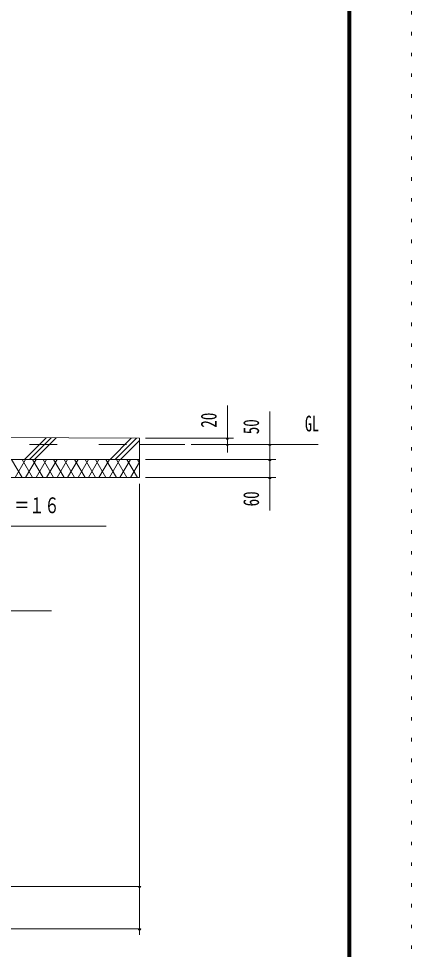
# Model space of a CAD drawing. Units: millimetres, scale not verified. Extents: x -31547 to 31550, y -14700 to 14700.
# Drawn here: x 27014 to 31550, y -4305 to 6454 of the extents above; entities that cross this region are included whole.
import ezdxf
from ezdxf.enums import TextEntityAlignment as Align

# ---------------------------------------------------------------- set-up
doc = ezdxf.new("R2010")
doc.units = ezdxf.units.MM
doc.header["$LTSCALE"] = 80
doc.linetypes.add('USER2', pattern=[10, 4, -6])
doc.linetypes.add('USER4', pattern=[3, 0.5, -2.5])
for name, color, linetype, lineweight in [('0-6_2-02BOLD', 7, 'Continuous', 18), ('0-7_2-12HIDDEN', 3, 'USER2', 18), ('0-A_2-52DIM', 3, 'Continuous', 18), ('0-B_2-62HATCH', 2, 'Continuous', 18), ('0-C_F-F1PAPER', 5, 'Continuous', 18), ('0-D_F-E_J_ADD', 5, 'USER4', 18)]:
    doc.layers.add(name, color=color, linetype=linetype, lineweight=lineweight)
doc.styles.add('ＭＳ ゴシック', font='')
doc.styles.get('ＭＳ ゴシック').set_extended_font_data('MS Gothic')

msp = doc.modelspace()

# ---------------------------------------------------------------- linework, layer by layer
at = {"layer": '0-6_2-02BOLD'}
for p, q in [((28409.83, 1602.9), (22108.25, 1634.25)), ((28409.83, 1532.9), (28934.83, 1532.9))]:
    msp.add_line(p, q, dxfattribs=at)
for points in [[(22774.83, 1147.9), (28409.83, 1147.9), (28409.83, 1602.9)], [(22774.83, 1007.9), (22774.83, 1357.9), (28409.83, 1357.9)]]:
    msp.add_lwpolyline(points, dxfattribs=at)
at = {"layer": '0-7_2-12HIDDEN'}
msp.add_line((14339.84, 1532.9), (28409.84, 1532.9), dxfattribs=at)
at = {"layer": '0-A_2-52DIM'}
for p, q in [((29424.83, 1438.97), (29424.83, 1980.9)), ((29914.84, 1910.9), (29914.84, 769.9)), ((28479.82, 1602.9), (29494.83, 1602.9)), ((30474.84, 1532.9), (29004.82, 1532.9)), ((29438.83, 1602.9), (29410.83, 1602.9)), ((29438.83, 1532.9), (29410.83, 1532.9)), ((29928.84, 1532.9), (29900.84, 1532.9)), ((28479.82, 1357.9), (29984.83, 1357.9)), ((29928.84, 1357.9), (29900.84, 1357.9)), ((28409.83, 1077.9), (28409.83, -4137.1)), ((29984.83, 1147.9), (28479.82, 1147.9)), ((29928.84, 1147.9), (29900.84, 1147.9)), ((27394.83, -392.1), (24804.83, -392.1)), ((28409.83, -3577.1), (14339.83, -3577.1)), ((28423.83, -3577.1), (28395.83, -3577.1)), ((28409.83, -4067.1), (14339.83, -4067.1)), ((28423.83, -4067.1), (28395.83, -4067.1))]:
    msp.add_line(p, q, dxfattribs=at)
msp.add_lwpolyline([(22370.24, 1034.8), (24804.83, 587.9), (28024.83, 587.9)], dxfattribs=at)
for centre in [(29424.83, 1602.9), (29424.83, 1532.9), (29914.84, 1532.9), (29914.84, 1357.9), (29914.84, 1147.9), (28409.83, -3577.1), (28409.83, -4067.1)]:
    msp.add_arc(centre, 14, 180, 0, dxfattribs=at)
at = {"layer": '0-B_2-62HATCH'}
for p, q in [((27080.13, 1357.9), (27330.5, 1608.27)), ((27389.61, 1607.98), (27139.53, 1357.9)), ((27198.93, 1357.9), (27448.72, 1607.68)), ((28315.55, 1603.37), (28070.08, 1357.9)), ((28374.66, 1603.08), (28129.47, 1357.9)), ((28188.87, 1357.9), (28409.83, 1578.86)), ((26931.83, 1357.9), (27053.07, 1147.9)), ((26972.24, 1147.9), (27093.49, 1357.9)), ((27174.31, 1147.9), (27053.07, 1357.9)), ((27093.49, 1147.9), (27214.72, 1357.9)), ((27174.31, 1357.9), (27295.55, 1147.9)), ((27335.97, 1357.9), (27214.72, 1147.9)), ((27416.8, 1147.9), (27295.56, 1357.9)), ((27335.97, 1147.9), (27457.22, 1357.9)), ((27416.8, 1357.9), (27538.05, 1147.9)), ((27578.46, 1357.9), (27457.22, 1147.9)), ((27659.29, 1147.9), (27538.05, 1357.9)), ((27578.46, 1147.9), (27699.71, 1357.9)), ((27659.29, 1357.9), (27780.54, 1147.9)), ((27820.95, 1357.9), (27699.71, 1147.9)), ((27901.77, 1147.9), (27780.54, 1357.9)), ((27820.95, 1147.9), (27942.19, 1357.9)), ((27901.77, 1357.9), (28023.02, 1147.9)), ((28063.43, 1357.9), (27942.19, 1147.9)), ((28144.26, 1147.9), (28023.02, 1357.9)), ((28063.43, 1147.9), (28184.68, 1357.9)), ((28144.26, 1357.9), (28265.51, 1147.9)), ((28305.92, 1357.9), (28184.68, 1147.9)), ((28265.51, 1357.9), (28386.75, 1147.9)), ((28305.92, 1147.9), (28409.83, 1327.88)), ((28409.83, 1317.92), (28386.76, 1357.9))]:
    msp.add_line(p, q, dxfattribs=at)
at = {"layer": '0-C_F-F1PAPER'}
for points in [[(30849.95, -14000), (30849.95, 14140), (-9330.05, 14140), (-9330.05, -14000)], [(30846.45, -13996.5), (30846.45, 14136.5), (-9326.55, 14136.5), (-9326.55, -13996.5)], [(30842.95, -13993), (-9323.05, -13993), (-9323.05, 14133), (30842.95, 14133)], [(30839.45, -13989.5), (30839.45, 14129.5), (-9319.55, 14129.5), (-9319.55, -13989.5)], [(30835.95, -13986), (-9316.05, -13986), (-9316.05, 14126), (30835.95, 14126)], [(30832.45, -13982.5), (30832.45, 14122.5), (-9312.55, 14122.5), (-9312.55, -13982.5)], [(30828.95, -13979), (-9309.05, -13979), (-9309.05, 14119), (30828.95, 14119)], [(30825.45, -13975.5), (30825.45, 14115.5), (-9305.55, 14115.5), (-9305.55, -13975.5)], [(30821.95, -13972), (30821.95, 14112), (-9302.05, 14112), (-9302.05, -13972)], [(30818.45, -13968.5), (30818.45, 14108.5), (-9298.55, 14108.5), (-9298.55, -13968.5)], [(30814.95, -13965), (-9295.05, -13965), (-9295.05, 14105), (30814.95, 14105)]]:
    msp.add_lwpolyline(points, close=True, dxfattribs=at)
at = {"layer": '0-D_F-E_J_ADD'}
msp.add_lwpolyline([(31549.95, -14700), (-10030.05, -14700), (-10030.05, 14700), (31549.95, 14700)], close=True, dxfattribs=at)

# ---------------------------------------------------------------- texts
at = {"layer": '0-A_2-52DIM', "color": 7, "style": 'ＭＳ ゴシック', "width": 0.7}
for s, p in [('20', (29354.83, 1725.65)), ('50', (29844.83, 1649.5)), ('60', (29844.83, 815.94))]:
    msp.add_text(s, height=182.3, rotation=90, dxfattribs=at).set_placement(p, align=Align.BOTTOM_LEFT)
at = {"layer": '0-A_2-52DIM', "color": 7, "style": 'ＭＳ ゴシック'}
for s, width, p in [('GL', 0.65, (30320.83, 1627.77)), ('ベースプレート：鋼板\u3000ｔ＝１６', 0.7, (24874.83, 682.77))]:
    msp.add_text(s, height=182.3, dxfattribs=dict(at, width=width)).set_placement(p, align=Align.BOTTOM_LEFT)

doc.saveas('drawing.dxf')
